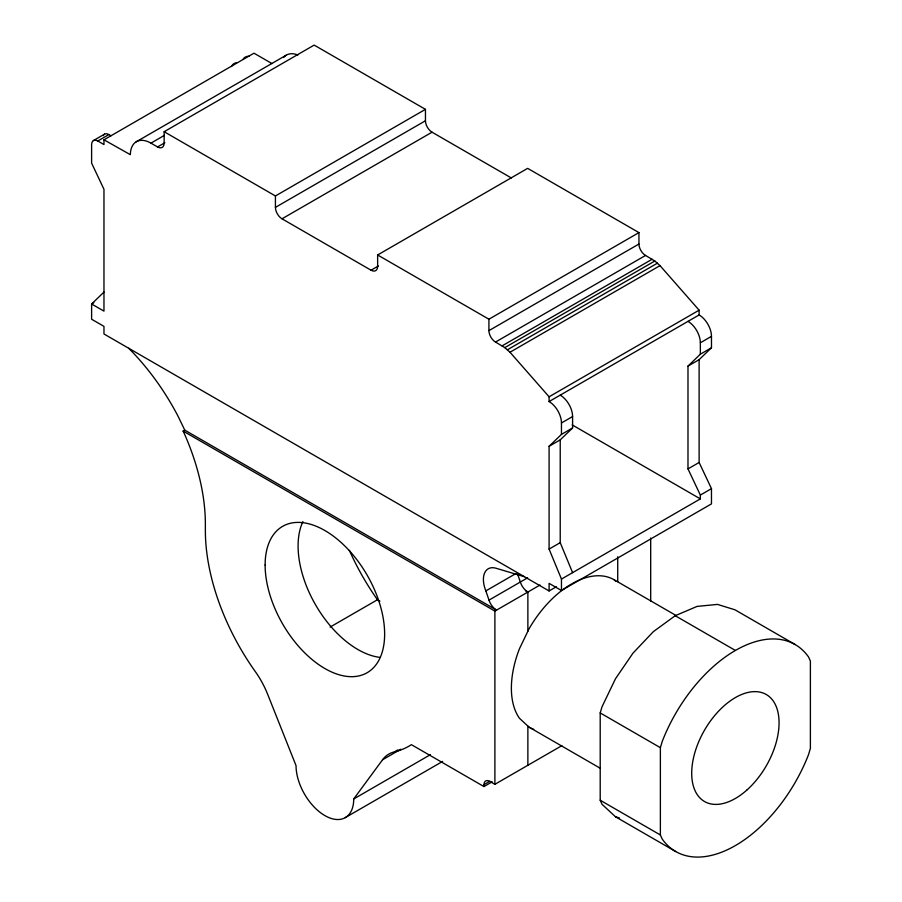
<?xml version="1.0" encoding="UTF-8"?>
<svg xmlns="http://www.w3.org/2000/svg" width="902" height="902" viewBox="0 0 902 902"><rect width="100%" height="100%" fill="white"/><g stroke="black" fill="none" stroke-linecap="round" stroke-linejoin="round"><path stroke-width="1.35" d="M675.643 851.499L615.468 816.761L602.04 804.302L600.202 800.232L600.202 712.93L602.04 706.74L615.468 678.789L632.967 653.172L653.341 631.659L675.215 615.716L697.077 606.415L717.451 604.396L734.95 609.797L795.124 644.535M660.377 747.679L662.215 741.478A119.492 68.992 -60 0 1 808.553 656.994L810.391 661.065L810.391 748.367L808.553 754.557A119.492 68.992 -60 0 1 662.215 839.04L660.377 834.981L660.377 747.679L600.202 712.93M524.366 576.694L496.01 568.237A23.317 13.462 60 0 0 485.862 590.889L489.008 600.112A11.658 6.731 60 0 0 496.551 610.124L184.775 430.13L183.129 431.077L183.873 432.61A169.035 97.596 60 0 1 205.363 523.972L205.363 530.534A169.035 97.596 60 0 0 254.623 670.626L254.646 670.66A64.121 37.016 60 0 1 267.668 694.314L296.036 765.629A40.804 23.553 60 0 0 324.878 815.6A40.804 23.553 60 0 0 353.731 798.947L382.561 759.766A58.292 33.656 60 0 1 394.388 751.918L397.917 749.878M103.967 292.101L91.609 303.997L91.609 319.229L103.967 326.366L103.967 333.977L549.092 590.968L556.41 586.74M549.092 590.968L549.092 583.357L561.461 590.494L561.461 579.073L549.092 549.092L549.092 446.287L561.461 434.392L572.59 427.965L572.59 416.544A17.488 10.091 60 0 0 560.221 395.132M549.092 446.287L560.221 439.86L572.59 427.965M561.461 579.073L700.347 498.885L700.347 495.074L687.989 468.893L687.989 366.099L700.347 354.204L711.475 347.777L711.475 336.356A17.488 10.091 60 0 0 699.118 314.945L699.118 310.175L660.016 265.628L654.818 261.016L645.539 255.446A9.324 5.389 60 0 1 638.943 244.025L638.943 232.603L527.659 168.358L377.634 254.973L377.634 266.394A9.324 5.389 60 0 1 371.038 270.205L282.022 218.803A9.324 5.389 60 0 1 275.426 207.381L275.426 195.959L425.451 109.345L425.451 120.767A9.324 5.389 60 0 0 432.035 132.188L511.31 177.953M687.989 366.099L699.118 359.672L711.475 347.777M93.413 140.565L104.542 134.139M93.831 302.711L91.609 303.997L103.967 311.134L103.967 189.296L91.609 163.127L91.609 144.568A8.738 5.051 60 0 1 97.788 140.994L108.916 134.567L110.98 135.762M97.788 140.994L103.967 144.568L103.967 139.81L253.992 53.195L271.976 63.58M136.123 141.851L286.148 55.236M103.967 139.81L130.35 154.682A29.146 16.822 60 0 1 150.95 143.136L157.546 146.947A9.324 5.389 60 0 0 164.141 143.136L164.141 131.715L314.167 45.1L425.451 109.345M150.95 143.136L164.367 135.39M157.546 146.947L164.863 142.719M275.426 207.381L425.451 120.767M282.022 218.803L432.035 132.188M371.038 270.205L378.366 265.977M377.634 254.973L488.918 319.218L638.943 232.603M561.461 434.392L561.461 422.97A17.488 10.091 60 0 0 549.092 401.559L549.092 396.79L509.991 352.242L504.793 347.631L495.514 342.061A9.324 5.389 60 0 1 488.918 330.639L638.943 244.025M495.514 342.061L645.539 255.446M502.11 345.872L652.135 259.257M504.793 347.631L654.818 261.016M507.443 349.762L657.468 263.147M509.991 352.242L660.016 265.628M549.092 396.79L699.118 310.175M549.092 401.559L699.118 314.945M561.461 422.97L572.59 416.544M700.347 354.204L700.347 342.783L711.475 336.356M330.109 627.082L377.464 599.751L379.889 601.149M549.092 549.092L560.221 542.666L560.221 439.86M687.989 468.893L699.118 462.478L699.118 359.672M485.862 590.889L515.989 573.503M489.008 600.112L527.614 577.821M183.129 431.077L494.894 611.082L540.016 585.026M700.347 495.074L711.475 488.647L699.118 462.478M561.461 590.494L711.475 503.88L711.475 488.647M382.561 759.766L400.815 749.224M353.731 798.947L430.412 754.67M345.286 817.618L442.656 761.401M492.21 781.808L483.968 786.567L483.968 784.661L489.865 781.267M483.968 784.661A8.163 4.713 60 0 1 489.741 781.335L494.894 784.312L561.867 745.65M394.388 751.918L395.132 751.749A169.035 97.596 60 0 0 409.395 745.92L411.402 744.669L483.968 786.567M615.468 816.761L619.505 818.001M164.141 131.715L275.426 195.959M572.206 424.898L700.347 498.885M572.759 583.267A85.104 49.136 -60 0 1 614.104 579.738L676.297 615.638M675.215 615.716L735.389 650.455M525.438 590.63L527.873 592.039L527.873 631.242M571.552 583.955A85.104 49.136 -60 0 0 529.012 628.863L519.439 648.775A85.104 49.136 -60 0 0 519.439 718.263L529.012 727.136L599.74 767.963M600.202 800.232L660.377 834.981M614.104 579.738L615.908 581.407M128.693 348.251L128.783 348.341A169.035 97.596 60 0 1 178.089 416.307L184.775 430.13M377.453 599.717L377.464 599.751A169.035 97.596 60 0 1 349.378 550.333M560.221 542.666L572.59 572.646M517.635 574.123L520.33 582.027A11.658 6.731 60 0 0 527.873 592.039M650.692 538.032L650.692 601.408M617.723 556.782L617.723 581.7M527.873 726.076L527.873 765.268M494.894 611.082L494.894 784.312M488.918 319.218L488.918 330.639M380.058 657.389A84.517 48.798 60 0 1 315.091 604.024A84.517 48.798 60 0 1 302.914 521.615M243.281 58.912A17.488 10.091 60 0 1 249.256 56.307M231.442 66.59A17.488 10.091 60 0 1 236.685 62.723M283.6 57.502A29.146 16.822 60 0 1 297.885 55.011M687.989 321.36A17.488 10.091 60 0 1 700.347 342.783M103.2 135.683A8.738 5.051 60 0 1 108.916 134.567M533.68 729.29A85.104 49.136 -60 0 1 529.012 727.136M265.12 565.035A84.517 48.798 60 0 0 354.768 676.545A84.517 48.798 60 0 0 354.768 557.03A84.517 48.798 60 0 0 265.12 565.035M746.687 790.22A61.787 35.674 -60 0 0 766.272 694.517A61.787 35.674 -60 0 0 693.187 759.326A61.787 35.674 -60 0 0 746.687 790.22"/></g></svg>
